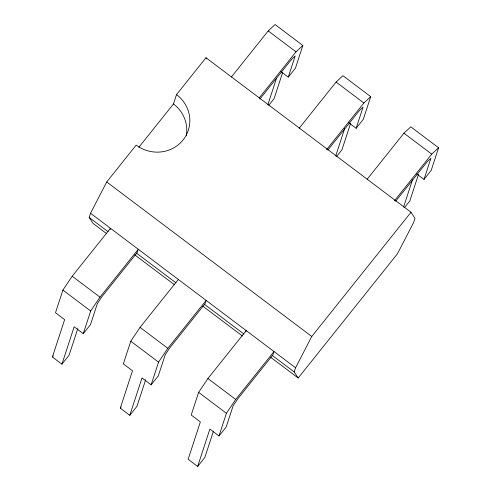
<?xml version="1.0" encoding="UTF-8"?>
<svg xmlns="http://www.w3.org/2000/svg" width="491" height="491" viewBox="0 0 491 491"><rect width="100%" height="100%" fill="white"/><g stroke="black" fill="none" stroke-linecap="round" stroke-linejoin="round"><path stroke-width="0.74" d="M110.052 229.647L110.487 228.315L72.195 276.237L62.903 290.077L55.495 312.742L64.634 319.629L52.414 357L61.927 364.169L69.108 355.177L77.799 328.583M106.615 233.648L93.149 223.503L89.166 217.439L90.528 213.272L106.725 181.965L136.179 145.097A33.621 32.148 18.1 0 0 183.075 139.984A33.621 32.148 18.1 0 0 176.533 94.597L205.987 57.735L411.022 212.247L415.005 218.311L413.643 222.478L397.446 253.786L298.184 378.015L270.639 357.258M61.927 364.169L74.141 326.797L83.28 333.684L90.461 324.692L97.396 303.481L102.042 296.564L137.185 252.583L138.272 249.256L99.98 297.178L90.688 311.018L83.28 333.684M138.824 147.312L173.476 103.945L176.533 94.597M178.35 279.459L140.058 327.38L130.766 341.214L123.358 363.88L132.496 370.766L120.283 408.138L129.79 415.306L136.977 406.321L145.667 379.727M129.79 415.306L142.009 377.935L151.142 384.821L158.329 375.836L165.258 354.625L169.904 347.708L205.048 303.72L206.14 300.394L167.842 348.322L158.55 362.155L151.142 384.821M267.853 104.755L276.543 78.161M282.552 72.766L274.095 98.642L268.829 105.234M280.956 71.637L288.266 77.142L295.195 55.937L291.771 59.116L259.954 98.943M231.365 77.038L268.221 30.915L275.07 24.55L302.855 45.491L295.447 68.157L288.266 77.142M245.782 331.928L246.212 330.596L207.92 378.524L198.628 392.358L191.22 415.024L200.359 421.91L188.145 459.281L197.658 466.45L204.839 457.459L213.297 431.589M197.658 466.45L209.872 429.079L219.011 435.965L226.191 426.974L233.121 405.769L237.767 398.852L272.916 354.864L274.003 351.538L235.711 399.459L226.419 413.299L219.011 435.965M335.715 155.899L344.645 128.587M350.648 123.192L341.957 149.786L336.691 156.377M348.819 122.781L356.128 128.286L363.064 107.081L359.639 110.26L327.816 150.086M299.228 128.182L336.083 82.052L342.933 75.694L370.717 96.635L363.309 119.301L356.128 128.286M298.184 378.015L294.201 371.951L295.564 367.79L311.76 336.476L411.022 212.247M403.577 207.036L412.508 179.731M418.516 174.336L409.825 200.923L404.553 207.515M416.681 173.918L423.991 179.43L430.926 158.219L427.501 161.404L395.678 201.224M367.09 179.325L403.946 133.196L410.795 126.831L438.586 147.773L431.178 170.438L423.991 179.43M259.15 97.979L296.005 51.856L302.855 45.491M52.414 357L53.372 355.797M326.533 149.718L363.874 102.993L370.717 96.635M120.283 408.138L121.24 406.941M394.396 200.862L431.736 154.137L438.586 147.773M268.221 30.915L296.005 51.856M336.083 82.052L363.874 102.993M403.946 133.196L431.736 154.137M106.725 181.965L311.76 336.476M90.528 213.272L295.564 367.79M89.166 217.439L108.143 231.74M136.295 252.957L176.079 282.939M204.231 304.15L244.015 334.132M272.167 355.349L294.201 371.951M134.767 254.866L174.55 284.848M202.703 306.065L242.486 336.04M72.195 276.237L99.98 297.178M140.058 327.38L167.842 348.322M207.92 378.524L235.711 399.459M62.903 290.077L90.688 311.018M130.766 341.214L158.55 362.155M198.628 392.358L226.419 413.299M205.987 57.735L206.785 58.945M173.476 103.945A33.621 32.148 18.1 0 1 186.298 135.51"/></g></svg>
